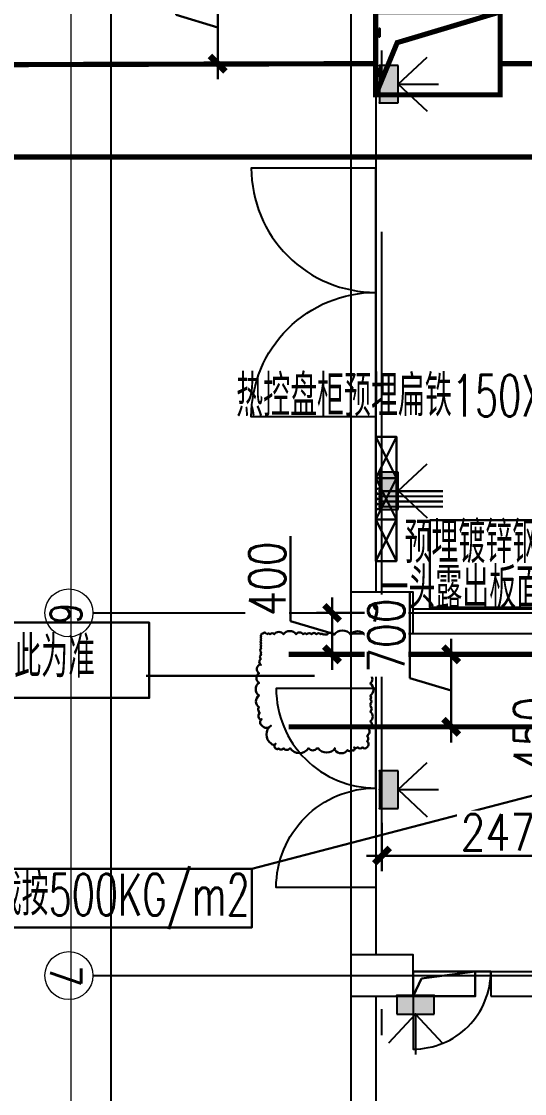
# Model space of a CAD drawing. Header units: millimetres. Extents: x -437359 to 106527, y -82378 to 117612.
# Drawn here: x -98852 to -94001, y 37759 to 48105 of the extents above; entities that cross this region are included whole.
import ezdxf
from ezdxf.enums import TextEntityAlignment as Align

# ---------------------------------------------------------------- set-up
doc = ezdxf.new("R2010")
doc.units = ezdxf.units.MM
doc.linetypes.add('ACAD_ISO10W100', pattern=[18.5, 12, -3, 0.5, -3])
doc.linetypes.add('DASH', pattern=[0.35, 0.25, -0.1])
doc.layers.get('0').update_dxf_attribs({"color": 8})
doc.layers.get('Defpoints').update_dxf_attribs({"color": 8})
for name, color, linetype in [('-人员定位', 6, 'Continuous'), ('Z-编号', 8, 'Continuous'), ('桥架标注', 8, 'Continuous'), ('管道标注', 8, 'Continuous')]:
    doc.layers.add(name, color=color, linetype=linetype)
for name, color, linetype, lineweight in [('road_mr', 8, 'Continuous', 0), ('中心线', 8, 'ACAD_ISO10W100', 5), ('电缆通道', 8, 'Continuous', 30)]:
    doc.layers.add(name, color=color, linetype=linetype, lineweight=lineweight)
doc.styles.add('geditxt1', font='geditxt.shx', dxfattribs={"width": 0.65, "bigfont": 'hzfs_1.shx'})
doc.styles.add('HZ', font='geditxt.shx', dxfattribs={"width": 0.8, "bigfont": 'hzfs_1.shx'})
doc.styles.add('ROMANT', font='geditxt.shx', dxfattribs={"width": 0.75, "height": 300, "bigfont": 'hzfs_1.shx'})
doc.linetypes.add('10421', pattern='A,2,[150,AcadEref.ttf,S=1,R=0,X=0,Y=1],1e-11', length=2)
doc.dimstyles.new('ISO-50', dxfattribs={"dimscale": 50, "dimtxt": 3.5, "dimasz": 2, "dimexe": 1, "dimexo": 1, "dimgap": 0.5, "dimtad": 1, "dimdec": 0, "dimtxsty": 'HZ', "dimblk": 'ARCHTICK', "dimcen": 2.5, "dimdle": 1, "dimclrd": 256, "dimclre": 256, "dimadec": 0, "dimazin": 0, "dimtfac": 1, "dimtdec": 0, "dimtmove": 1, "dimatfit": 3, "dimldrblk": 'ARCHTICK', "dimfxl": 0, "dimarcsym": 0})
doc.dimstyles.new('yk1.50', dxfattribs={"dimtxt": 350, "dimasz": 150, "dimexe": 150, "dimexo": 100, "dimgap": 50, "dimtad": 1, "dimdec": 0, "dimdsep": 46, "dimtxsty": 'HZ', "dimblk": 'ARCHTICK', "dimcen": 2.5, "dimdle": 150, "dimclrd": 256, "dimclre": 256, "dimclrt": 256, "dimadec": 0, "dimazin": 0, "dimtfac": 1, "dimtdec": 0, "dimtmove": 1, "dimatfit": 3, "dimfxl": 0, "dimlwd": -1, "dimlwe": -1, "dimarcsym": 0})

# ---------------------------------------------------------------- blocks, each defined once
blk = doc.blocks.new('_ArchTick')
at = {"color": 0, "linetype": 'ByBlock', "const_width": 0.4}
blk.add_lwpolyline([(-0.5, -0.5), (0.5, 0.5)], dxfattribs=at)
blk = doc.blocks.new('*D468')
at = {"layer": 'Defpoints', "color": 0, "transparency": 16777216}
for p in [(-97988, 48398), (-97078, 48398), (-97028, 11898)]:
    blk.add_point(p, dxfattribs=at)
at = {"layer": '管道标注', "lineweight": -2, "transparency": 16777216}
for p, q in [((-97988, 11848), (-97988, 48448)), ((-97128, 48398), (-98038, 48398)), ((-97078, 11898), (-98038, 11898))]:
    blk.add_line(p, q, dxfattribs=at)
at = {"layer": '管道标注', "lineweight": -2, "transparency": 16777216, "xscale": 100, "yscale": 100, "zscale": 100}
for p, rotation in [((-97988, 48398), 90), ((-97988, 11898), 270)]:
    blk.add_blockref('_ArchTick', p, dxfattribs=dict(at, rotation=rotation))
at = {"layer": '管道标注', "color": 0, "transparency": 16777216, "insert": (-98100, 30148), "char_height": 175, "attachment_point": 5, "rotation": 90, "style": 'HZ'}
blk.add_mtext('36500', dxfattribs=at)
blk = doc.blocks.new('*D484')
at = {"layer": 'Defpoints', "color": 0, "transparency": 16777216}
for p in [(-96960, 48398), (-95676, 48398), (-95676, 47698)]:
    blk.add_point(p, dxfattribs=at)
at = {"layer": '电缆通道', "transparency": 16777216}
for p, q in [((-97360, 48168), (-97360, 48988)), ((-96960, 47548), (-96960, 48548)), ((-95776, 48398), (-97110, 48398)), ((-96960, 48048), (-97360, 48168)), ((-95776, 47698), (-97110, 47698))]:
    blk.add_line(p, q, dxfattribs=at)
at = {"layer": '电缆通道', "transparency": 16777216, "xscale": 150, "yscale": 150, "zscale": 150}
for p, rotation in [((-96960, 48398), 90), ((-96960, 47698), 270)]:
    blk.add_blockref('_ArchTick', p, dxfattribs=dict(at, rotation=rotation))
at = {"layer": '电缆通道', "transparency": 16777216, "insert": (-97585, 48578), "char_height": 350, "attachment_point": 5, "rotation": 90, "style": 'HZ'}
blk.add_mtext('700', dxfattribs=at)
blk = doc.blocks.new('*D495')
at = {"layer": 'Defpoints', "color": 0, "transparency": 16777216}
for p in [(-93303, 40923), (-92825, 40923), (-92825, 40473)]:
    blk.add_point(p, dxfattribs=at)
at = {"layer": '电缆通道', "transparency": 16777216}
for p, q in [((-93703, 40818), (-93703, 41638)), ((-93303, 40323), (-93303, 41073)), ((-92925, 40923), (-93453, 40923)), ((-93303, 40698), (-93703, 40818)), ((-92925, 40473), (-93453, 40473))]:
    blk.add_line(p, q, dxfattribs=at)
at = {"layer": '电缆通道', "transparency": 16777216, "xscale": 150, "yscale": 150, "zscale": 150}
for p, rotation in [((-93303, 40923), 90), ((-93303, 40473), 270)]:
    blk.add_blockref('_ArchTick', p, dxfattribs=dict(at, rotation=rotation))
at = {"layer": '电缆通道', "transparency": 16777216, "insert": (-93928, 41228), "char_height": 350, "attachment_point": 5, "rotation": 90, "style": 'HZ', "bg_fill": 3, "box_fill_scale": 1.1, "bg_fill_color": 256, "bg_fill_true_color": 13158600, "bg_fill_transparency": 0}
blk.add_mtext('450', dxfattribs=at)
blk = doc.blocks.new('*D479')
at = {"layer": 'Defpoints', "color": 0, "transparency": 16777216}
for p in [(-95076, 42398), (-95857, 41998), (-95076, 41998)]:
    blk.add_point(p, dxfattribs=at)
at = {"layer": '电缆通道', "transparency": 16777216}
for p, q in [((-96257, 42318), (-96257, 43138)), ((-95857, 42548), (-95857, 41848)), ((-95857, 42198), (-96257, 42318)), ((-95257, 42398), (-96007, 42398)), ((-95257, 41998), (-96007, 41998))]:
    blk.add_line(p, q, dxfattribs=at)
at = {"layer": '电缆通道', "transparency": 16777216, "xscale": 150, "yscale": 150, "zscale": 150}
for p, rotation in [((-95857, 42398), 90), ((-95857, 41998), 270)]:
    blk.add_blockref('_ArchTick', p, dxfattribs=dict(at, rotation=rotation))
at = {"layer": '电缆通道', "transparency": 16777216, "insert": (-96482, 42728), "char_height": 350, "attachment_point": 5, "rotation": 90, "style": 'HZ', "bg_fill": 3, "box_fill_scale": 1.1, "bg_fill_color": 256, "bg_fill_true_color": 13158600, "bg_fill_transparency": 0}
blk.add_mtext('400', dxfattribs=at)
blk = doc.blocks.new('*D508')
at = {"layer": 'Defpoints', "color": 0, "transparency": 16777216}
for p in [(-95376, 40473), (-92900, 40473), (-95376, 40055)]:
    blk.add_point(p, dxfattribs=at)
at = {"layer": '电缆通道', "transparency": 16777216}
for p, q in [((-95376, 40373), (-95376, 39905)), ((-92900, 40373), (-92900, 39905)), ((-92750, 40055), (-95526, 40055))]:
    blk.add_line(p, q, dxfattribs=at)
at = {"layer": '电缆通道', "transparency": 16777216, "xscale": 150, "yscale": 150, "zscale": 150, "rotation": 180}
blk.add_blockref('_ArchTick', (-95376, 40055), dxfattribs=at)
at = {"layer": '电缆通道', "transparency": 16777216, "xscale": 150, "yscale": 150, "zscale": 150}
blk.add_blockref('_ArchTick', (-92900, 40055), dxfattribs=at)
at = {"layer": '电缆通道', "transparency": 16777216, "insert": (-94138, 40280), "char_height": 350, "attachment_point": 5, "style": 'HZ', "bg_fill": 3, "box_fill_scale": 1.1, "bg_fill_color": 256, "bg_fill_true_color": 13158600, "bg_fill_transparency": 0}
blk.add_mtext('2475', dxfattribs=at)
blk = doc.blocks.new('*D509')
at = {"layer": 'Defpoints', "color": 0, "transparency": 16777216}
for p in [(-94086, 41998), (-94708, 41298), (-94103, 41298)]:
    blk.add_point(p, dxfattribs=at)
at = {"layer": '电缆通道', "transparency": 16777216}
for p, q in [((-95108, 41768), (-95108, 42588)), ((-94708, 42148), (-94708, 41148)), ((-94186, 41998), (-94858, 41998)), ((-94708, 41648), (-95108, 41768)), ((-94203, 41298), (-94858, 41298))]:
    blk.add_line(p, q, dxfattribs=at)
at = {"layer": '电缆通道', "transparency": 16777216, "xscale": 150, "yscale": 150, "zscale": 150}
for p, rotation in [((-94708, 41998), 90), ((-94708, 41298), 270)]:
    blk.add_blockref('_ArchTick', p, dxfattribs=dict(at, rotation=rotation))
at = {"layer": '电缆通道', "transparency": 16777216, "insert": (-95333, 42178), "char_height": 350, "attachment_point": 5, "rotation": 90, "style": 'HZ', "bg_fill": 3, "box_fill_scale": 1.1, "bg_fill_color": 256, "bg_fill_true_color": 13158600, "bg_fill_transparency": 0}
blk.add_mtext('700', dxfattribs=at)
blk = doc.blocks.new('定位基站')
at = {"layer": '-人员定位', "ltscale": 0.01}
h = blk.add_hatch(color=256, dxfattribs=at)
h.dxf.hatch_style = 1
h.paths.add_polyline_path([(406524, 477798), (406524, 477617), (406162, 477617), (406162, 477798)])
at = {"layer": '-人员定位', "color": 6}
for p, q in [((406343, 477798), (406343, 478186)), ((406343, 477798), (406082, 478077)), ((406343, 477798), (406604, 478077)), ((406343, 477995), (406343, 477995)), ((406162, 477798), (406524, 477798)), ((406162, 477617), (406162, 477798)), ((406524, 477798), (406524, 477617)), ((406524, 477617), (406162, 477617))]:
    blk.add_line(p, q, dxfattribs=at)
for p in [(406343, 477798), (406162, 477617), (406343, 477617), (406524, 477617)]:
    blk.add_point(p, dxfattribs=at)

msp = doc.modelspace()

# ---------------------------------------------------------------- hatches: boundary and pattern name
at = {"layer": '电缆通道'}
for points in [[(-95405.6, 48037.8), (-95397.6, 48037.8), (-95397.6, 47957.8), (-95405.6, 47957.8)], [(-95405.6, 47655.9), (-95397.6, 47655.9), (-95397.6, 47575.9), (-95405.6, 47575.9)]]:
    msp.add_hatch(color=256, dxfattribs=at).paths.add_polyline_path(points)

# ---------------------------------------------------------------- linework, layer by layer
for p, q in [((-95675.7, 48197.8), (-95675.7, 42197.8)), ((-95435.7, 48197.8), (-95435.7, 42597.8)), ((-95075.7, 42437.8), (-86675.7, 42437.8)), ((-95675.7, 42197.8), (-95675.7, 39097.8)), ((-95435.7, 42197.8), (-95435.7, 39097.8)), ((-95075.7, 42197.8), (-86675.7, 42197.8)), ((-95075.7, 38937.8), (-86675.7, 38937.8)), ((-95075.7, 38937.8), (-86675.7, 38937.8)), ((-94325.7, 38937.8), (-94325.7, 38697.8)), ((-95675.7, 38697.8), (-95675.7, 33097.8)), ((-95435.7, 38697.8), (-95435.7, 33097.8)), ((-94325.7, 38697.8), (-86675.7, 38697.8)), ((-94325.7, 38697.8), (-86675.7, 38697.8))]:
    msp.add_line(p, q)
for points in [[(-95435.7, 45490.8), (-95435.7, 45490.8), (-95435.7, 46690.8), (-96635.7, 46690.8), (-96635.7, 46690.8, 0.4142136)], [(-95435.7, 45490.8), (-95435.7, 45490.8), (-95435.7, 44290.8), (-96635.7, 44290.8), (-96635.7, 44290.8, -0.4142136)], [(-95435.7, 40707.5), (-95435.7, 40707.5), (-95435.7, 41667.5), (-96395.7, 41667.5), (-96395.7, 41667.5, 0.4142136)], [(-95435.7, 40707.5), (-95435.7, 40707.5), (-95435.7, 39747.5), (-96395.7, 39747.5), (-96395.7, 39747.5, -0.4142136)], [(-94325.7, 38937.8), (-94325.7, 38937.8), (-95075.7, 38937.8), (-95075.7, 38187.8), (-95075.7, 38187.8, 0.4142136)]]:
    msp.add_lwpolyline(points, format="xyb", close=True)
for points in [[(-95675.7, 42197.8), (-95075.7, 42197.8), (-95075.7, 42597.8), (-95675.7, 42597.8)], [(-95675.7, 38697.8), (-95075.7, 38697.8), (-95075.7, 39097.8), (-95675.7, 39097.8)], [(-95675.7, 38697.8), (-95075.7, 38697.8), (-95075.7, 39097.8), (-95675.7, 39097.8)]]:
    msp.add_lwpolyline(points, close=True)
at = {"layer": 'road_mr'}
msp.add_lwpolyline([(-98375.7, 76947.8), (-98375.7, 4947.8)], dxfattribs=at)
at = {"layer": 'Z-编号', "lineweight": 9}
for centre in [(-98394.3, 42397.8), (-98394.3, 38897.8)]:
    msp.add_circle(centre, 231.3, dxfattribs=at)
at = {"layer": '中心线', "lineweight": -2, "ltscale": 500}
for p, q in [((-95375.7, 30823.7), (-95375.7, 48017.3)), ((-98163.1, 42397.8), (-86075.7, 42397.8))]:
    msp.add_line(p, q, dxfattribs=at)
at = {"layer": '中心线', "linetype": '10421', "lineweight": -2, "ltscale": 500}
msp.add_line((-98163.1, 38897.8), (-86075.7, 38897.8), dxfattribs=at)
at = {"layer": '电缆通道'}
for p, q in [((-95435.7, 46690.8), (-95435.7, 43018.5)), ((-95235.7, 44097.8), (-95435.7, 43697.8)), ((-95435.7, 44097.8), (-95235.7, 43697.8)), ((-95235.7, 43697.8), (-95435.7, 43297.8)), ((-95435.7, 43697.8), (-95235.7, 43297.8)), ((-95235.7, 43297.8), (-95435.7, 42897.8)), ((-95435.7, 43297.8), (-95235.7, 42897.8)), ((-96027.5, 41791), (-97650.6, 41791)), ((-94995, 38868.7), (-94475.7, 38937.8)), ((-95075.7, 38697.8), (-94995, 38868.7))]:
    msp.add_line(p, q, dxfattribs=at)
at = {"layer": '电缆通道', "ltscale": 0.35}
msp.add_line((-92675.4, 41301.3), (-94975.7, 41304), dxfattribs=at)
at = {"layer": '电缆通道', "ltscale": 0.35, "const_width": 50}
msp.add_lwpolyline([(-95435.7, 48197.8), (-94235.7, 48197.8), (-94235.7, 47397.8), (-95435.7, 47397.8)], close=True, dxfattribs=at)
for points in [[(-95435.7, 47397.8), (-95228.9, 47900.8), (-94235.7, 48197.8)], [(-95675.7, 47697.8), (-95675.7, 47697.8), (-102375.7, 47679.2)], [(-95675.7, 47697.8), (-95435.7, 47697.8)], [(-94235.7, 47697.8), (-86315.7, 47697.8)], [(-95675.7, 46797.8), (-95675.7, 46797.8), (-102375.7, 46797.8)], [(-95675.7, 46797.8), (-95435.7, 46797.8)], [(-95435.7, 46797.8), (-94875.7, 46797.8)], [(-95017.7, 46797.8), (-93765.7, 46797.8)], [(-89949.3, 41997.8), (-96275.7, 41997.8)]]:
    msp.add_lwpolyline(points, dxfattribs=at)
at = {"layer": '电缆通道'}
for points in [[(-95405.6, 48037.8), (-95397.6, 48037.8), (-95397.6, 47957.8), (-95405.6, 47957.8)], [(-95405.6, 47655.9), (-95397.6, 47655.9), (-95397.6, 47575.9), (-95405.6, 47575.9)], [(-95435.7, 44097.8), (-95235.7, 44097.8), (-95235.7, 43697.8), (-95435.7, 43697.8)], [(-95435.7, 43697.8), (-95235.7, 43697.8), (-95235.7, 43297.8), (-95435.7, 43297.8)], [(-95435.7, 43297.8), (-95235.7, 43297.8), (-95235.7, 42897.8), (-95435.7, 42897.8)], [(-101694.4, 42304.9), (-97620.4, 42304.9), (-97620.4, 41576.9), (-101694.4, 41576.9)], [(-103128.1, 39926.7), (-96631.3, 39926.7), (-96631.3, 39360.7), (-103128.1, 39360.7)], [(-95075.7, 38937.8), (-94475.7, 38937.8), (-94475.7, 38697.8), (-95075.7, 38697.8)]]:
    msp.add_lwpolyline(points, close=True, dxfattribs=at)
at = {"layer": '电缆通道', "linetype": 'DASH', "ltscale": 500, "const_width": 20}
for points in [[(-95410.7, 43572.8), (-94787, 43572.8)], [(-95410.7, 43522.8), (-94787, 43522.8)], [(-95410.7, 43472.8), (-94787, 43472.8)], [(-95410.7, 43422.8), (-94787, 43422.8)]]:
    msp.add_lwpolyline(points, dxfattribs=at)
at = {"layer": '电缆通道'}
msp.add_lwpolyline([(-96485.6, 42191.2, -0.5205671), (-96454.3, 42191.2, -0.5205671), (-96414, 42191.2, -0.5205671), (-96324.6, 42191.2, -0.5205671), (-96203.9, 42191.2, -0.5205671), (-96136.9, 42191.2, -0.5205671), (-96101.1, 42191.2, -0.5205671), (-96056.4, 42191.2, -0.5205671), (-96007.3, 42191.2, -0.5205671), (-95967, 42191.2, -0.5205671), (-95940.2, 42186.7, -0.5205671), (-95922.3, 42186.7, -0.5205671), (-95908.9, 42186.7, -0.5205671), (-95837.4, 42186.7, -0.5205671), (-95676.5, 42186.7, -0.5205671), (-95542.4, 42186.7, -0.5205671), (-95502.1, 42191.2, -0.5205671), (-95502.1, 42191.2, -0.5205671), (-95502.1, 42133.1, -0.5205671), (-95502.1, 42039.3, -0.5205671), (-95502.1, 41985.7, -0.5205671), (-95502.1, 41936.5, -0.5205671), (-95502.1, 41878.5, -0.5205671), (-95488.7, 41856.1, -0.5205671), (-95488.7, 41829.3, -0.5205671), (-95488.7, 41802.5, -0.5205671), (-95488.7, 41798, -0.5205671), (-95488.7, 41717.6, -0.5205671), (-95488.7, 41597, -0.5205671), (-95488.7, 41565.7, -0.5205671), (-95488.7, 41521.1, -0.5205671), (-95488.7, 41503.2, -0.5205671), (-95488.7, 41498.7, -0.5205671), (-95488.7, 41445.1, -0.5205671), (-95488.7, 41351.3, -0.5205671), (-95488.7, 41284.3, -0.5205671), (-95511.1, 41284.3, -0.5205671), (-95511.1, 41221.7, -0.5205671), (-95520, 41208.3, -0.5205671), (-95520, 41208.3, -0.5205671), (-95520, 41159.2, -0.5205671), (-95520, 41101.1, -0.5205671), (-95564.7, 41101.1, -0.5205671), (-95609.4, 41101.1, -0.5205671), (-95645.2, 41101.1, -0.5205671), (-95645.2, 41074.3, -0.5205671), (-95663.1, 41074.3, -0.5205671), (-95663.1, 41074.3, -0.5205671), (-95707.8, 41074.3, -0.5205671), (-95828.5, 41074.3, -0.5205671), (-95828.5, 41092.2, -0.5205671), (-95989.4, 41092.2, -0.5205671), (-96002.8, 41092.2, -0.5205671), (-96083.2, 41092.2, -0.5205671), (-96262, 41092.2, -0.5205671), (-96324.6, 41092.2, -0.5205671), (-96373.8, 41092.2, -0.5205671), (-96396.2, 41087.7, -0.5205671), (-96400.6, 41087.7, -0.5205671), (-96400.6, 41136.9, -0.5205671), (-96445.3, 41136.9, -0.5205671), (-96445.3, 41311.1, -0.5205671), (-96534.7, 41311.1, -0.5205671), (-96534.7, 41373.6, -0.5205671), (-96552.6, 41373.6, -0.5205671), (-96552.6, 41431.7, -0.5205671), (-96561.5, 41449.6, -0.5205671), (-96561.5, 41449.6, -0.5205671), (-96561.5, 41485.3, -0.5205671), (-96561.5, 41601.5, -0.5205671), (-96561.5, 41722.1, -0.5205671), (-96561.5, 41815.9, -0.5205671), (-96561.5, 41896.3, -0.5205671), (-96543.7, 41896.3, -0.5205671), (-96543.7, 41954.4, -0.5205671), (-96539.2, 41994.6, -0.5205671), (-96539.2, 42016.9, -0.5205671), (-96539.2, 42057.1, -0.5205671), (-96539.2, 42079.5, -0.5205671), (-96539.2, 42106.3, -0.5205671), (-96539.2, 42133.1, -0.5205671), (-96539.2, 42151, -0.5205671), (-96539.2, 42168.8, -0.5205671), (-96539.2, 42186.7, -0.5205671), (-96521.3, 42200.1, -0.5205671), (-96494.5, 42200.1, -0.5205671)], format="xyb", close=True, dxfattribs=at)
for centre in [(-95410.7, 43572.8), (-95410.7, 43522.8), (-95410.7, 43472.8), (-95410.7, 43422.8)]:
    msp.add_circle(centre, 25, dxfattribs=at)

# ---------------------------------------------------------------- block references
at = {"layer": '-人员定位', "xscale": -1}
for p, rotation in [((-573016.8, -358842.9), 270), ((-573016.8, -362767.4), 270), ((-501394.7, 516323.3), 180)]:
    msp.add_blockref('定位基站', p, dxfattribs=dict(at, rotation=rotation))

# ---------------------------------------------------------------- texts
at = {"layer": 'Z-编号', "lineweight": 9, "style": 'ROMANT', "width": 0.8}
for tag, p in [('6', (-98422.8, 42391.8)), ('7', (-98425.6, 38894.3))]:
    msp.add_attdef(tag, text='', height=300, rotation=270, dxfattribs=at).set_placement(p, align=Align.MIDDLE)
at = {"layer": '桥架标注', "style": 'geditxt1', "width": 0.65}
for s, p in [('热控盘柜预埋扁铁150X150X10，此处埋铁尺寸以此提资为准，其他以电气专业为准。', (-91507, 44293.6, 162834.4)), ('接电气室外桥架，接口以此为准', (-99962.6, 41772.9, 162834.4)), ('预埋通长扁铁150x10，两条，荷载按500KG/m2', (-99962.6, 39479.1, 162834.4))]:
    msp.add_text(s, height=400, dxfattribs=at).set_placement(p, align=Align.CENTER)

# ---------------------------------------------------------------- dimensions: what is measured, and where the dimension line sits
at = {"layer": '电缆通道'}
dim = msp.add_linear_dim(base=(-96960.3, 48397.8), p1=(-95675.7, 47697.8), p2=(-95675.7, 48397.8), angle=90, dimstyle='yk1.50', dxfattribs=at)
dim.commit()
dim.dimension.update_dxf_attribs({"geometry": '*D484', "text_midpoint": (-97585.3, 48217.8)})
at = {"layer": '管道标注'}
dim = msp.add_linear_dim(base=(-97987.7, 48397.8), p1=(-97028.1, 11897.8), p2=(-97078.1, 48397.8), angle=270, dimstyle='ISO-50', dxfattribs=at)
dim.commit()
dim.dimension.update_dxf_attribs({"geometry": '*D468', "text_midpoint": (-98100.2, 30147.8)})

# ---------------------------------------------------------------- next in the draw order: dimensions: what is measured, and where the dimension line sits
at = {"layer": '电缆通道'}
for base, p1, p2, picture, middle in [((-95857.2, 41997.8), (-95075.7, 42397.8), (-95075.7, 41997.8), '*D479', (-96482.2, 42367.8)), ((-93303.4, 40922.8), (-92825.4, 40472.8), (-92825.4, 40922.8), '*D495', (-93928.4, 40867.8))]:
    dim = msp.add_linear_dim(base=base, p1=p1, p2=p2, angle=90, dimstyle='yk1.50', override={"dimfxl": 600, "dimfxlon": 1, "dimtfill": 1, "dimarcsym": 1}, dxfattribs=at)
    dim.commit()
    dim.dimension.update_dxf_attribs({"geometry": picture, "text_midpoint": middle})

# ---------------------------------------------------------------- next in the draw order: linework, layer by layer
msp.add_line((-96631.3, 39926.7), (-92825.4, 40922.8), dxfattribs=at)
at = {"layer": '电缆通道', "ltscale": 0.35, "const_width": 50}
msp.add_lwpolyline([(-92675.4, 41297.8), (-96275.7, 41297.8)], dxfattribs=at)

# ---------------------------------------------------------------- next in the draw order: texts
at = {"layer": '桥架标注', "style": 'geditxt1', "width": 0.65}
msp.add_text('预埋镀锌钢管DN32,一头伸入电缆沟100mm', height=400, dxfattribs=at).set_placement((-92281.7, 42878.2, 162834.4), align=Align.CENTER)

# ---------------------------------------------------------------- next in the draw order: dimensions: what is measured, and where the dimension line sits
at = {"layer": '电缆通道'}
dim = msp.add_linear_dim(base=(-94708, 41297.8), p1=(-94085.8, 41997.8), p2=(-94103.4, 41297.8), angle=90, dimstyle='yk1.50', override={"dimfxl": 600, "dimfxlon": 1, "dimtfill": 1, "dimarcsym": 1}, dxfattribs=at)
dim.commit()
dim.dimension.update_dxf_attribs({"geometry": '*D509', "text_midpoint": (-95333, 41817.8)})
dim = msp.add_linear_dim(base=(-95375.7, 40055.3), p1=(-92900.4, 40472.8), p2=(-95375.7, 40472.8), dimstyle='yk1.50', override={"dimfxl": 600, "dimfxlon": 1, "dimtfill": 1, "dimarcsym": 1}, dxfattribs=at)
dim.commit()
dim.dimension.update_dxf_attribs({"geometry": '*D508', "text_midpoint": (-94138, 40280.3)})

# ---------------------------------------------------------------- next in the draw order: linework, layer by layer
msp.add_lwpolyline([(-94913.6, 43292.9), (-89647.8, 43292.9), (-89647.8, 42449), (-94913.6, 42449)], close=True, dxfattribs=at)

# ---------------------------------------------------------------- next in the draw order: block references
at = {"layer": '-人员定位', "xscale": -1, "rotation": 270}
msp.add_blockref('定位基站', (-573016.8, -365650.8), dxfattribs=at)

# ---------------------------------------------------------------- next in the draw order: texts
at = {"layer": '桥架标注', "style": 'geditxt1', "width": 0.65}
msp.add_text(',一头露出板面150mm,埋深为-0.4mm', height=400, dxfattribs=at).set_placement((-92784.9, 42437.8), align=Align.CENTER)

doc.saveas('drawing.dxf')
